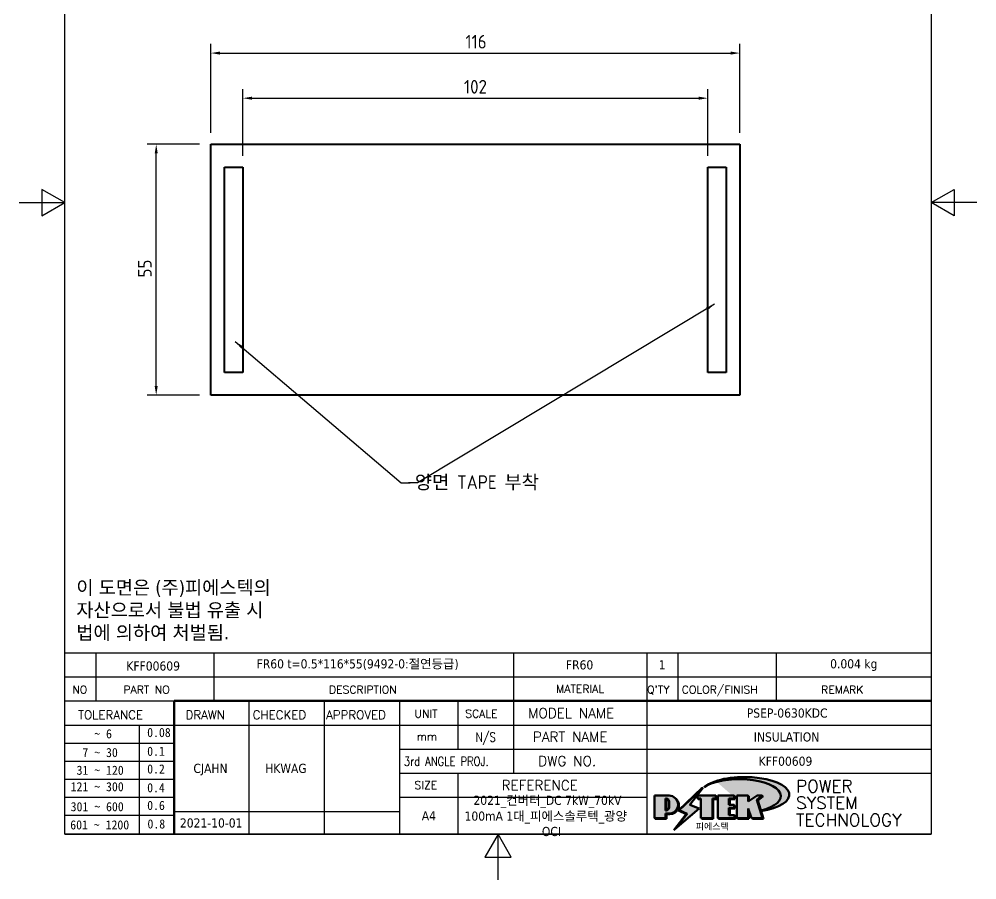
# Model space of a CAD drawing. Header units: millimetres. Extents: x 0 to 210, y 0 to 297.
# Drawn here: x 0 to 210, y 0 to 188.7 of the extents above; entities that cross this region are included whole.
import ezdxf
from ezdxf.enums import TextEntityAlignment as Align

# ---------------------------------------------------------------- set-up
doc = ezdxf.new("R2010")
doc.units = ezdxf.units.MM
doc.layers.get('0').update_dxf_attribs({"color": 3, "lineweight": 25})
for name, color, linetype, lineweight in [('가시적인 것(ISO)', 3, 'Continuous', 40), ('경계(ISO)', 7, 'Continuous', 25), ('기호(ISO)', 5, 'Continuous', 25), ('제목(ISO)', 5, 'Continuous', 50), ('치수(ISO)', 2, 'Continuous', 25), ('해치(ISO)', 7, 'Continuous', 18)]:
    doc.layers.add(name, color=color, linetype=linetype, lineweight=lineweight)
doc.styles.add('HAN_291', font='')
doc.styles.add('HAN_370', font='', dxfattribs={"width": 2})
doc.styles.add('RC_284', font='ROMANC.shx')
doc.styles.add('RC_287', font='ROMANC.shx')
doc.styles.add('RC_292', font='ROMANC.shx')
doc.styles.add('ROMANT_294', font='romant.shx')
doc.styles.add('문자 텍스트_PSTEK_POSCO', font='isocp.shx')
doc.styles.add('치수 텍스트_PSTEK_POSCO', font='isocp.shx')
doc.styles.add('텍스트 스타일198', font='tahoma.ttf')
doc.styles.add('텍스트 스타일333', font='ROMANC.shx', dxfattribs={"width": 0.800000011920929})
doc.styles.get('HAN_291').set_extended_font_data('GulimChe')
doc.styles.get('HAN_370').set_extended_font_data('GulimChe')
doc.dimstyles.new('치수_PSTEK_POSCO', dxfattribs={"dimtxt": 3, "dimasz": 2, "dimexe": 2, "dimexo": 2.5, "dimgap": 1, "dimtad": 1, "dimrnd": 1e-08, "dimdsep": 46, "dimtxsty": '치수 텍스트_PSTEK_POSCO', "dimcen": 0.09, "dimdle": 10, "dimclrd": 7, "dimclre": 7, "dimclrt": 2, "dimadec": 1, "dimazin": 2, "dimtfac": 1, "dimtmove": 0, "dimatfit": 3, "dimfxl": 0, "dimtolj": 1, "dimlwd": -1, "dimlwe": -1, "dimarcsym": 0})
doc.dimstyles.new('치수_PSTEK_POSCO$7', dxfattribs={"dimtxt": 3, "dimasz": 2, "dimexe": 2, "dimexo": 2.5, "dimgap": 1, "dimtad": 1, "dimrnd": 1e-08, "dimdsep": 46, "dimtxsty": '치수 텍스트_PSTEK_POSCO', "dimcen": 0.09, "dimdle": 10, "dimclrd": 7, "dimclre": 7, "dimclrt": 2, "dimadec": 1, "dimazin": 2, "dimtfac": 1, "dimtmove": 0, "dimatfit": 3, "dimfxl": 0, "dimtolj": 1, "dimlwd": -1, "dimlwe": -1, "dimarcsym": 0})

# ---------------------------------------------------------------- blocks, each defined once
blk = doc.blocks.new('경계 Default Border')
at = {"layer": '경계(ISO)', "flags": 128}
for points in [[(10, 10), (10, 287.0000076293945), (200, 287.0000076293945), (200, 10), (10, 10)], [(0, 148.5000038146973), (10, 148.5000038146973), (5, 151.3867473602295), (5, 145.6132507324219), (10, 148.5000038146973)], [(210, 148.5000038146973), (200, 148.5000038146973), (205, 151.3867473602295), (205, 145.6132507324219), (200, 148.5000038146973)], [(105, 0), (105, 10), (102.1132469177246, 5), (107.8867530822754, 5), (105, 10)]]:
    blk.add_lwpolyline(points, dxfattribs=at)
blk = doc.blocks.new('제목 블록 PSTEK')
for color, points in [(252, [(317.2195697678507, 17.0593801673321), (322.0326348870767, 21.62682475217465), (322.2781991042243, 21.94392121864296), (317.0471853425802, 16.97985676345368), (318.7512090904202, 16.1899260703855), (316.0018030350395, 12.71868385740789), (316.3356552234328, 13.00206718743325), (318.9235935156908, 16.2694494742633)]), (5, [(321.6183518841322, 17.4193704504104), (319.5281351041078, 18.24969419629727), (322.4505835294948, 22.02344462252142), (317.2195697678507, 17.0593801673321), (318.9235935156908, 16.2694494742633), (316.1741874603099, 12.79820726128571)]), (1, [(324.4839107253602, 19.60711530335299), (325.2419748254881, 19.60711530335299), (325.2419748254881, 20.25857663940324), (321.2266040451076, 20.25857663940324), (321.2266040451076, 19.60711530335299), (321.9846681452406, 19.60711530335299), (321.9846681452406, 15.3430047401139), (324.4839107253602, 15.3430047401139)]), (252, [(321.9846681452406, 19.60711530335299), (321.4042753185749, 19.60711530335299), (321.4042753185749, 19.45905590879572), (321.9846681452406, 19.45905590879572)]), (252, [(324.6615819988275, 19.45905590879572), (325.4196460989604, 19.45905590879572), (325.4196460989604, 20.11051724484596), (325.2419748254881, 20.11051724484596), (325.2419748254881, 19.60711530335299), (324.4839107253602, 19.60711530335299), (324.4839107253602, 15.3430047401139), (322.1623394187076, 15.3430047401139), (322.1623394187076, 15.19494534555726), (324.6615819988275, 15.19494534555726)]), (1, [(329.2277337269622, 20.25857663940324), (325.65654113025, 20.25857663940324), (325.65654113025, 15.3430047401139), (329.3580259941756, 15.3430047401139), (329.3580259941756, 15.9944660761648), (328.1137701654877, 15.9944660761648), (328.1137701654877, 17.56360607323003), (329.2277337269622, 17.56360607323003), (329.2277337269622, 18.25543873810179), (328.1137701654877, 18.25543873810179), (328.1137701654877, 19.60711530335299), (329.2277337269622, 19.60711530335299)]), (252, [(328.2914414389548, 19.45905590879572), (329.4054050004294, 19.45905590879572), (329.4054050004294, 20.11051724484596), (329.2277337269622, 20.11051724484596), (329.2277337269622, 19.60711530335299), (328.1137701654877, 19.60711530335299), (328.1137701654877, 18.25543873810179), (328.2914414389548, 18.25543873810179)]), (1, [(332.3312149849806, 20.25857663940324), (329.8592894925411, 20.25857663940324), (329.8592894925411, 15.3430047401139), (332.3312149849806, 15.3430047401139), (332.3312149849806, 17.4318630164523), (333.0701931098801, 15.3430047401139), (335.4855464857051, 15.3430047401139), (334.2514536401189, 19.30614745124769), (335.4379594596742, 20.25857663940324), (334.3071782107978, 20.25857663940324), (332.3312149849806, 18.99741471888304)]), (252, [(332.5088862584528, 20.1105172448466), (332.3312149849806, 20.1105172448466), (332.3312149849806, 18.99741471888368), (332.5088862584528, 19.11081371413894)]), (252, [(335.6156307331414, 20.11051724484596), (335.2535118015555, 20.11051724484596), (334.2514536401189, 19.30614745124769), (335.4855464857051, 15.3430047401139), (333.1954852176545, 15.3430047401139), (333.2478643833523, 15.19494534555726), (335.6632177591723, 15.19494534555726), (334.4291249135862, 19.15808805669106)]), (252, [(328.2914414389548, 17.41554667867274), (329.4054050004294, 17.41554667867274), (329.4054050004294, 18.10737934354514), (329.2277337269622, 18.10737934354514), (329.2277337269622, 17.56360607323003), (328.1137701654877, 17.56360607323003), (328.1137701654877, 15.9944660761648), (328.2914414389548, 15.9944660761648)]), (252, [(332.5088862584528, 16.92964231796647), (332.3312149849806, 17.43186301645164), (332.3312149849806, 15.3430047401139), (330.0369607660135, 15.3430047401139), (330.0369607660135, 15.19494534555726), (332.5088862584528, 15.19494534555726)]), (252, [(329.5356972676428, 15.8464066816075), (329.3580259941756, 15.8464066816075), (329.3580259941756, 15.3430047401139), (325.8342124037171, 15.3430047401139), (325.8342124037171, 15.19494534555726), (329.5356972676428, 15.19494534555726)])]:
    blk.add_hatch(color=color).paths.add_polyline_path(points)
h = blk.add_hatch(color=1)
edge = h.paths.add_edge_path(flags=0)
edge.add_line((314.2242174273352, 19.60711530335299), (314.2242174273352, 17.00126995915134))
edge.add_line((314.2242174273352, 17.00126995915134), (314.3485873187598, 17.00126995915134))
edge.add_arc((314.3485873187598, 17.6527312952023), 0.6514613360509371, 270, 360)
edge.add_line((315.0000486548106, 17.6527312952023), (315.0000486548106, 18.95565396730211))
edge.add_arc((314.3485873187598, 18.95565396730212), 0.6514613360508712, 0, 90)
edge.add_line((314.3485873187598, 19.60711530335299), (314.2242174273352, 19.60711530335299))
edge = h.paths.add_edge_path()
edge.add_arc((314.9847713324306, 18.28938669179658), 1.969189947606664, 269.9999999999959, 450)
edge.add_line((314.9847713324306, 20.25857663940318), (311.7664314776902, 20.25857663940324))
edge.add_line((311.7664314776902, 20.25857663940324), (311.7664314776902, 15.3430047401139))
edge.add_line((311.7664314776902, 15.3430047401139), (314.2242174273352, 15.3430047401139))
edge.add_line((314.2242174273352, 15.3430047401139), (314.2242174273352, 16.32019674418991))
edge.add_line((314.2242174273352, 16.32019674418991), (314.9847713324307, 16.32019674418991))
h = blk.add_hatch(color=252)
edge = h.paths.add_edge_path()
edge.add_arc((314.9847713324309, 18.28938669179657), 1.969189947606666, 270, 406.8278729790604)
edge.add_arc((315.1624426058984, 18.1413272972396), 1.969189947606962, -90, 53.560984836317004, ccw=False)
edge.add_line((315.1624426058984, 16.17213734963263), (314.4018887008024, 16.17213734963263))
edge.add_line((314.4018887008024, 16.17213734963263), (314.4018887008024, 15.19494534555726))
edge.add_line((314.4018887008024, 15.19494534555726), (311.9441027511573, 15.19494534555726))
edge.add_line((311.9441027511573, 15.19494534555726), (311.9441027511573, 15.3430047401139))
edge.add_line((311.9441027511573, 15.3430047401139), (314.2242174273352, 15.3430047401139))
edge.add_line((314.2242174273352, 15.3430047401139), (314.2242174273352, 16.32019674418991))
edge.add_line((314.2242174273352, 16.32019674418991), (314.9847713324309, 16.32019674418991))
h = blk.add_hatch(color=252)
edge = h.paths.add_edge_path()
edge.add_line((314.4018887008024, 19.45905590879572), (314.5262585922315, 19.45905590879572))
edge.add_arc((314.5262585922314, 18.80759457274939), 0.6514613360463194, 60.4189348879147, 90.00000000000318, ccw=False)
edge.add_arc((314.3485873187602, 18.95565396730057), 0.6514613360524251, 39.96992292766206, 90.00000000009999)
edge.add_line((314.3485873187591, 19.60711530335307), (314.2242174273352, 19.60711530335298))
edge.add_line((314.2242174273352, 19.60711530335299), (314.2242174273352, 17.00126995915134))
edge.add_line((314.2242174273352, 17.00126995915134), (314.3485873187591, 17.00126995915134))
edge.add_arc((314.3485873187568, 17.652731295233), 0.6514613360816299, 270.0000000002, 274.6930825552478)
edge.add_line((314.4018887008024, 17.0034541317032), (314.4018887008024, 19.45905590879572))
at = {"layer": '해치(ISO)', "true_color": 0x27d1fc}
h = blk.add_hatch(color=140, dxfattribs=at)
edge = h.paths.add_edge_path()
edge.add_ellipse((330.3660919371412, 20.15576403068321), major_axis=(9.100907360794343, 0), ratio=0.4069904968023172, start_angle=301.3098473703837, end_angle=507.7436900681698)
edge.add_ellipse((331.5340919371412, 20.4634168429492), major_axis=(-9.82350664112931, 0), ratio=0.3942600559756514, start_angle=111.51207141178469, end_angle=334.47025347086895, ccw=False)
edge.add_line((335.1363447531188, 16.8601935978785), (335.0955236905705, 16.99119398620872))
at = {"color": 180}
for p, q in [((182.475792979055, 11.79100474011392), (182.4757929790549, 51.56524660363496)), ((182.4757929790549, 51.56524660363496), (372.4757929537551, 51.56524660363496)), ((189.2651435055721, 51.56524660363496), (189.2651435055722, 41.00524660363494)), ((215.2152739891528, 41.00524660363494), (215.2152739891528, 51.56524660363496)), ((280.8758854511282, 51.56524660363496), (280.8758854511282, 41.00524660363494)), ((310.0881549537552, 51.56524660363496), (310.0881549537553, 41.00524660363494)), ((316.9044520275131, 51.56524660363496), (316.9044520275127, 41.00524660363494)), ((338.4566026226726, 51.56524660363496), (338.4566026226727, 41.00524660363494)), ((372.4757929537551, 51.56524660363496), (372.4757929537551, 11.79100474011389)), ((182.475792979055, 46.2852466036349), (372.4757929537551, 46.28524660363492)), ((182.475792979055, 41.00524660363493), (206.451475290024, 41.00524660363493)), ((222.9401812389276, 11.79100474011392), (222.9401812389276, 41.00524660363494)), ((239.4288871878316, 11.79100474011392), (239.4288871878316, 41.00524660363494)), ((255.9175931367356, 11.79100474011392), (255.9175931367356, 41.00524660363494)), ((268.6918866058747, 41.00524660363494), (268.6918866058747, 30.44524660363498)), ((280.8758854511282, 41.00524660363494), (280.8758854511282, 25.16524660363502)), ((310.088154953755, 41.00524660363494), (310.088154953755, 11.79100474011392)), ((182.475792979055, 35.72524660363497), (206.451475290024, 35.72524660363497)), ((198.8621818849491, 12.02524660363491), (198.8621818849491, 35.72524660363497)), ((206.451475290024, 35.72524660363497), (372.4757929537551, 35.72524660363497)), ((182.475792979055, 31.77524660363492), (206.451475290024, 31.77524660363492)), ((255.917593136736, 30.44524660363498), (372.4757929537552, 30.44524660363501)), ((182.475792979055, 27.82524660363487), (206.451475290024, 27.82524660363487)), ((182.475792979055, 23.87524660363505), (206.451475290024, 23.87524660363505)), ((255.9175931367359, 25.16524660363502), (372.4757929537552, 25.165246603635)), ((268.6918866058744, 25.16524660363502), (268.6918866058744, 11.79100474011392)), ((182.475792979055, 19.92524660363478), (206.451475290024, 19.92524660363478)), ((255.9175931367359, 19.88524660363481), (310.0881549537553, 19.88524660363481)), ((182.475792979055, 15.97524660363496), (206.451475290024, 15.97524660363496)), ((206.451475290024, 16.74100474011396), (255.9175931367359, 16.74100474011396)), ((182.475792979055, 11.79100474011392), (372.4757929537551, 11.79100474011389))]:
    blk.add_line(p, q, dxfattribs=at)
at = {"color": 7, "lineweight": 50}
for p, q in [((206.4514752900237, 11.79100474011392), (206.4514752900237, 41.00524660363494)), ((206.451475290024, 41.00524660363494), (372.4757929537551, 41.00524660363496))]:
    blk.add_line(p, q, dxfattribs=at)
at = {"color": 7}
for p, q in [((322.2781991042243, 21.94392121864296), (317.0471853425802, 16.97985676345368)), ((322.4505835294948, 22.02344462252142), (317.2195697678507, 17.0593801673321)), ((317.2195697678507, 17.0593801673321), (322.0326348870767, 21.62682475217465)), ((319.5281351041078, 18.24969419629727), (322.4505835294948, 22.02344462252142)), ((322.0326348870767, 21.62682475217465), (322.2781991042243, 21.94392121864296)), ((311.7664314776902, 20.25900474011391), (311.7664314776902, 15.34300474011391)), ((314.9847713324309, 20.25857663940324), (311.7664314776902, 20.25857663940324)), ((314.9847713324309, 20.25857663940324), (311.7664314776902, 20.25857663940324)), ((311.7664314776902, 20.25857663940324), (311.7664314776902, 15.3430047401139)), ((314.2242174273352, 17.00126995915134), (314.2242174273352, 19.60711530335299)), ((314.2242174273352, 19.60711530335299), (314.3485873187591, 19.60711530335299)), ((314.3485873187591, 19.60711530335299), (314.2242174273352, 19.60711530335299)), ((314.2242174273352, 19.60711530335299), (314.2242174273352, 17.00126995915134)), ((314.2242174273352, 17.00126995915134), (314.2242174273352, 19.60711530335299)), ((314.2242174273352, 19.60711530335299), (314.3485873187591, 19.60711530335299)), ((314.4018887008024, 19.45905590879572), (314.5262585922314, 19.45905590879572)), ((314.4018887008024, 17.0034541317032), (314.4018887008024, 19.45905590879572)), ((315.0000486548106, 18.95565396730275), (315.0000486548106, 17.65273129520161)), ((315.0000486548106, 18.95565396730275), (315.0000486548106, 17.65273129520161)), ((325.2419748254881, 20.25857663940324), (321.2266040451076, 20.25857663940324)), ((321.2266040451076, 20.25857663940324), (321.2266040451076, 19.60711530335299)), ((325.2419748254881, 20.25857663940324), (321.2266040451076, 20.25857663940324)), ((321.2266040451076, 20.25857663940324), (321.2266040451076, 19.60711530335299)), ((321.2266040451076, 19.60711530335299), (321.9846681452406, 19.60711530335299)), ((321.2266040451076, 19.60711530335299), (321.9846681452406, 19.60711530335299)), ((321.4042753185749, 19.60711530335299), (321.4042753185749, 19.45905590879572)), ((321.9846681452406, 19.60711530335299), (321.4042753185749, 19.60711530335299)), ((321.4042753185749, 19.45905590879572), (321.9846681452406, 19.45905590879572)), ((321.9846681452406, 19.60711530335299), (321.9846681452406, 15.3430047401139)), ((321.9846681452406, 19.45905590879572), (321.9846681452406, 19.60711530335299)), ((321.9846681452406, 19.60711530335299), (321.9846681452406, 15.3430047401139)), ((324.4839107253602, 19.60711530335299), (325.2419748254881, 19.60711530335299)), ((324.4839107253602, 15.3430047401139), (324.4839107253602, 19.60711530335299)), ((325.2419748254881, 19.60711530335299), (324.4839107253602, 19.60711530335299)), ((324.4839107253602, 19.60711530335299), (324.4839107253602, 15.3430047401139)), ((324.4839107253602, 19.60711530335299), (325.2419748254881, 19.60711530335299)), ((324.4839107253602, 15.3430047401139), (324.4839107253602, 19.60711530335299)), ((324.6615819988275, 19.45905590879572), (325.4196460989604, 19.45905590879572)), ((324.6615819988275, 15.19494534555726), (324.6615819988275, 19.45905590879572)), ((325.2419748254881, 19.60711530335299), (325.2419748254881, 20.25857663940324)), ((325.2419748254881, 19.60711530335299), (325.2419748254881, 20.25857663940324)), ((325.4196460989604, 20.11051724484596), (325.2419748254881, 20.11051724484596)), ((325.2419748254881, 20.11051724484596), (325.2419748254881, 19.60711530335299)), ((325.4196460989604, 19.45905590879572), (325.4196460989604, 20.11051724484596)), ((329.2277337269622, 20.25857663940324), (325.65654113025, 20.25857663940324)), ((325.65654113025, 20.25857663940324), (325.65654113025, 15.3430047401139)), ((325.65654113025, 20.25857663940324), (325.65654113025, 15.3430047401139)), ((329.2277337269622, 20.25857663940324), (325.65654113025, 20.25857663940324)), ((328.1137701654877, 18.25543873810179), (328.1137701654877, 19.60711530335299)), ((328.1137701654877, 19.60711530335299), (329.2277337269622, 19.60711530335299)), ((329.2277337269622, 19.60711530335299), (328.1137701654877, 19.60711530335299)), ((328.1137701654877, 19.60711530335299), (328.1137701654877, 18.25543873810179)), ((328.1137701654877, 18.25543873810179), (328.1137701654877, 19.60711530335299)), ((328.1137701654877, 19.60711530335299), (329.2277337269622, 19.60711530335299)), ((328.2914414389548, 18.25543873810179), (328.2914414389548, 19.45905590879572)), ((328.2914414389548, 19.45905590879572), (329.4054050004294, 19.45905590879572)), ((329.2277337269622, 19.60711530335299), (329.2277337269622, 20.25857663940324)), ((329.2277337269622, 19.60711530335299), (329.2277337269622, 20.25857663940324)), ((329.4054050004294, 20.11051724484596), (329.2277337269622, 20.11051724484596)), ((329.2277337269622, 20.11051724484596), (329.2277337269622, 19.60711530335299)), ((329.4054050004294, 19.45905590879572), (329.4054050004294, 20.11051724484596)), ((332.3312149849806, 20.25857663940324), (329.8592894925411, 20.25857663940324)), ((329.8592894925411, 20.25857663940324), (329.8592894925411, 15.3430047401139)), ((329.8592894925411, 20.25857663940324), (329.8592894925411, 15.3430047401139)), ((332.3312149849806, 20.25857663940324), (329.8592894925411, 20.25857663940324)), ((334.3071782107978, 20.25857663940324), (332.3312149849806, 18.99741471888304)), ((332.3312149849806, 18.99741471888304), (332.3312149849806, 20.25857663940324)), ((334.3071782107978, 20.25857663940324), (332.3312149849806, 18.99741471888304)), ((332.3312149849806, 18.99741471888304), (332.3312149849806, 20.25857663940324)), ((332.5088862584528, 20.1105172448466), (332.3312149849806, 20.1105172448466)), ((332.3312149849806, 20.1105172448466), (332.3312149849806, 18.99741471888368)), ((332.3312149849806, 18.99741471888368), (332.5088862584528, 19.11081371413894)), ((332.5088862584528, 19.11081371413894), (332.5088862584528, 20.1105172448466)), ((334.2514536401189, 19.30614745124769), (335.4379594596742, 20.25857663940324)), ((334.2514536401189, 19.30614745124769), (335.4379594596742, 20.25857663940324)), ((335.2535118015555, 20.11051724484596), (334.2514536401189, 19.30614745124769)), ((335.4855464857051, 15.3430047401139), (334.2514536401189, 19.30614745124769)), ((334.2514536401189, 19.30614745124769), (335.4855464857051, 15.3430047401139)), ((335.4855464857051, 15.3430047401139), (334.2514536401189, 19.30614745124769)), ((335.4379594596742, 20.25857663940324), (334.3071782107978, 20.25857663940324)), ((335.4379594596742, 20.25857663940324), (334.3071782107978, 20.25857663940324)), ((334.4291249135862, 19.15808805669104), (335.6156307331414, 20.11051724484596)), ((335.6632177591723, 15.19494534555726), (334.4291249135862, 19.15808805669104)), ((335.6156307331414, 20.11051724484596), (335.2535118015555, 20.11051724484596)), ((314.3485873187591, 17.00126995915134), (314.2242174273352, 17.00126995915134)), ((314.2242174273352, 17.00126995915134), (314.3485873187591, 17.00126995915134)), ((314.3485873187591, 17.00126995915134), (314.2242174273352, 17.00126995915134)), ((316.1741874603099, 12.79820726128571), (321.6183518841322, 17.4193704504104)), ((317.0471853425802, 16.97985676345368), (318.7512090904202, 16.1899260703855)), ((318.9235935156908, 16.2694494742633), (317.2195697678507, 17.0593801673321)), ((317.2195697678507, 17.0593801673321), (318.9235935156908, 16.2694494742633)), ((321.6183518841322, 17.4193704504104), (319.5281351041078, 18.24969419629727)), ((329.2277337269622, 18.25543873810179), (328.1137701654877, 18.25543873810179)), ((328.1137701654877, 18.25543873810179), (328.2914414389548, 18.25543873810179)), ((329.2277337269622, 18.25543873810179), (328.1137701654877, 18.25543873810179)), ((328.1137701654877, 17.56360607323003), (329.2277337269622, 17.56360607323003)), ((328.1137701654877, 15.9944660761648), (328.1137701654877, 17.56360607323003)), ((329.2277337269622, 17.56360607323003), (328.1137701654877, 17.56360607323003)), ((328.1137701654877, 17.56360607323003), (328.1137701654877, 15.9944660761648)), ((328.1137701654877, 17.56360607323003), (329.2277337269622, 17.56360607323003)), ((328.1137701654877, 15.9944660761648), (328.1137701654877, 17.56360607323003)), ((328.2914414389548, 15.9944660761648), (328.2914414389548, 17.41554667867274)), ((328.2914414389548, 17.41554667867274), (329.4054050004294, 17.41554667867274)), ((329.2277337269622, 17.56360607323003), (329.2277337269622, 18.25543873810179)), ((329.2277337269622, 17.56360607323003), (329.2277337269622, 18.25543873810179)), ((329.4054050004294, 18.10737934354514), (329.2277337269622, 18.10737934354514)), ((329.2277337269622, 18.10737934354514), (329.2277337269622, 17.56360607323003)), ((329.4054050004294, 17.41554667867274), (329.4054050004294, 18.10737934354514)), ((332.3312149849806, 17.4318630164523), (333.0701931098801, 15.3430047401139)), ((332.3312149849806, 15.3430047401139), (332.3312149849806, 17.4318630164523)), ((332.5088862584528, 16.92964231796647), (332.3312149849806, 17.43186301645164)), ((332.3312149849806, 17.43186301645164), (332.3312149849806, 15.3430047401139)), ((332.3312149849806, 17.4318630164523), (333.0701931098801, 15.3430047401139)), ((332.3312149849806, 15.3430047401139), (332.3312149849806, 17.4318630164523)), ((332.5088862584528, 15.19494534555726), (332.5088862584528, 16.92964231796647)), ((345.0447381189468, 17.50375595811051), (344.9867755289346, 17.689895936919)), ((311.7664314776902, 15.3430047401139), (314.2242174273352, 15.3430047401139)), ((311.7664314776902, 15.3430047401139), (314.2242174273352, 15.3430047401139)), ((314.2242174273352, 15.3430047401139), (311.9441027511573, 15.3430047401139)), ((311.9441027511573, 15.3430047401139), (311.9441027511573, 15.19494534555726)), ((311.9441027511573, 15.19494534555726), (314.4018887008024, 15.19494534555726)), ((314.2242174273352, 16.32019674418991), (314.9847713324309, 16.32019674418991)), ((314.2242174273352, 15.3430047401139), (314.2242174273352, 16.32019674418991)), ((314.9847713324309, 16.32019674418991), (314.2242174273352, 16.32019674418991)), ((314.2242174273352, 16.32019674418991), (314.2242174273352, 15.3430047401139)), ((314.2242174273352, 16.32019674418991), (314.9847713324309, 16.32019674418991)), ((314.2242174273352, 15.3430047401139), (314.2242174273352, 16.32019674418991)), ((314.4018887008024, 16.17213734963263), (315.162442605898, 16.17213734963263)), ((314.4018887008024, 15.19494534555726), (314.4018887008024, 16.17213734963263)), ((318.7512090904202, 16.1899260703855), (316.0018030350395, 12.71868385740789)), ((318.9235935156908, 16.2694494742633), (316.1741874603099, 12.79820726128571)), ((316.3356552234328, 13.00206718743325), (318.9235935156908, 16.2694494742633)), ((321.9846681452406, 15.3430047401139), (324.4839107253602, 15.3430047401139)), ((321.9846681452406, 15.3430047401139), (324.4839107253602, 15.3430047401139)), ((324.4839107253602, 15.3430047401139), (322.1623394187076, 15.3430047401139)), ((322.1623394187076, 15.3430047401139), (322.1623394187076, 15.19494534555726)), ((322.1623394187076, 15.19494534555726), (324.6615819988275, 15.19494534555726)), ((325.65654113025, 15.3430047401139), (329.3580259941756, 15.3430047401139)), ((325.65654113025, 15.3430047401139), (329.3580259941756, 15.3430047401139)), ((329.3580259941756, 15.3430047401139), (325.8342124037171, 15.3430047401139)), ((325.8342124037171, 15.3430047401139), (325.8342124037171, 15.19494534555726)), ((325.8342124037171, 15.19494534555726), (329.5356972676428, 15.19494534555726)), ((329.3580259941756, 15.9944660761648), (328.1137701654877, 15.9944660761648)), ((328.1137701654877, 15.9944660761648), (328.2914414389548, 15.9944660761648)), ((329.3580259941756, 15.9944660761648), (328.1137701654877, 15.9944660761648)), ((329.3580259941756, 15.3430047401139), (329.3580259941756, 15.9944660761648)), ((329.3580259941756, 15.3430047401139), (329.3580259941756, 15.9944660761648)), ((329.5356972676428, 15.8464066816075), (329.3580259941756, 15.8464066816075)), ((329.3580259941756, 15.8464066816075), (329.3580259941756, 15.3430047401139)), ((329.5356972676428, 15.19494534555726), (329.5356972676428, 15.8464066816075)), ((329.8592894925411, 15.3430047401139), (332.3312149849806, 15.3430047401139)), ((329.8592894925411, 15.3430047401139), (332.3312149849806, 15.3430047401139)), ((332.3312149849806, 15.3430047401139), (330.0369607660135, 15.3430047401139)), ((330.0369607660135, 15.3430047401139), (330.0369607660135, 15.19494534555726)), ((330.0369607660135, 15.19494534555726), (332.5088862584528, 15.19494534555726)), ((333.0701931098801, 15.3430047401139), (335.4855464857051, 15.3430047401139)), ((333.0701931098801, 15.3430047401139), (335.4855464857051, 15.3430047401139)), ((335.4855464857051, 15.3430047401139), (333.1954852176545, 15.3430047401139)), ((333.1954852176545, 15.3430047401139), (333.2478643833523, 15.19494534555726)), ((333.2478643833523, 15.19494534555726), (335.6632177591723, 15.19494534555726)), ((316.0018030350395, 12.71868385740789), (316.3356552234328, 13.00206718743325))]:
    blk.add_line(p, q, dxfattribs=at)
at = {"color": 5}
for p, q in [((322.4505835294948, 22.02344462252142), (317.2195697678507, 17.0593801673321)), ((319.5281351041078, 18.24969419629727), (322.4505835294948, 22.02344462252142)), ((316.1741874603099, 12.79820726128571), (321.6183518841322, 17.4193704504104)), ((317.2195697678507, 17.0593801673321), (318.9235935156908, 16.2694494742633)), ((321.6183518841322, 17.4193704504104), (319.5281351041078, 18.24969419629727)), ((318.9235935156908, 16.2694494742633), (316.1741874603099, 12.79820726128571))]:
    blk.add_line(p, q, dxfattribs=at)
at = {"color": 1}
for p, q in [((314.9847713324309, 20.25857663940324), (311.7664314776902, 20.25857663940324)), ((311.7664314776902, 20.25857663940324), (311.7664314776902, 15.3430047401139)), ((314.2242174273352, 17.00126995915134), (314.2242174273352, 19.60711530335299)), ((314.2242174273352, 19.60711530335299), (314.3485873187591, 19.60711530335299)), ((315.0000486548106, 18.95565396730275), (315.0000486548106, 17.65273129520161)), ((325.2419748254881, 20.25857663940324), (321.2266040451076, 20.25857663940324)), ((321.2266040451076, 20.25857663940324), (321.2266040451076, 19.60711530335299)), ((321.2266040451076, 19.60711530335299), (321.9846681452406, 19.60711530335299)), ((321.9846681452406, 19.60711530335299), (321.9846681452406, 15.3430047401139)), ((324.4839107253602, 19.60711530335299), (325.2419748254881, 19.60711530335299)), ((324.4839107253602, 15.3430047401139), (324.4839107253602, 19.60711530335299)), ((325.2419748254881, 19.60711530335299), (325.2419748254881, 20.25857663940324)), ((329.2277337269622, 20.25857663940324), (325.65654113025, 20.25857663940324)), ((325.65654113025, 20.25857663940324), (325.65654113025, 15.3430047401139)), ((328.1137701654877, 18.25543873810179), (328.1137701654877, 19.60711530335299)), ((328.1137701654877, 19.60711530335299), (329.2277337269622, 19.60711530335299)), ((329.2277337269622, 19.60711530335299), (329.2277337269622, 20.25857663940324)), ((332.3312149849806, 20.25857663940324), (329.8592894925411, 20.25857663940324)), ((329.8592894925411, 20.25857663940324), (329.8592894925411, 15.3430047401139)), ((334.3071782107978, 20.25857663940324), (332.3312149849806, 18.99741471888304)), ((332.3312149849806, 18.99741471888304), (332.3312149849806, 20.25857663940324)), ((334.2514536401189, 19.30614745124769), (335.4379594596742, 20.25857663940324)), ((335.4855464857051, 15.3430047401139), (334.2514536401189, 19.30614745124769)), ((335.4379594596742, 20.25857663940324), (334.3071782107978, 20.25857663940324)), ((314.3485873187591, 17.00126995915134), (314.2242174273352, 17.00126995915134)), ((329.2277337269622, 18.25543873810179), (328.1137701654877, 18.25543873810179)), ((328.1137701654877, 17.56360607323003), (329.2277337269622, 17.56360607323003)), ((328.1137701654877, 15.9944660761648), (328.1137701654877, 17.56360607323003)), ((329.2277337269622, 17.56360607323003), (329.2277337269622, 18.25543873810179)), ((332.3312149849806, 17.4318630164523), (333.0701931098801, 15.3430047401139)), ((332.3312149849806, 15.3430047401139), (332.3312149849806, 17.4318630164523)), ((311.7664314776902, 15.3430047401139), (314.2242174273352, 15.3430047401139)), ((314.2242174273352, 16.32019674418991), (314.9847713324309, 16.32019674418991)), ((314.2242174273352, 15.3430047401139), (314.2242174273352, 16.32019674418991)), ((321.9846681452406, 15.3430047401139), (324.4839107253602, 15.3430047401139)), ((325.65654113025, 15.3430047401139), (329.3580259941756, 15.3430047401139)), ((329.3580259941756, 15.9944660761648), (328.1137701654877, 15.9944660761648)), ((329.3580259941756, 15.3430047401139), (329.3580259941756, 15.9944660761648)), ((329.8592894925411, 15.3430047401139), (332.3312149849806, 15.3430047401139)), ((333.0701931098801, 15.3430047401139), (335.4855464857051, 15.3430047401139))]:
    blk.add_line(p, q, dxfattribs=at)
at = {"color": 7}
for centre, radius, start, end in [((314.3485873187598, 18.95565396730211), 0.6514613360508712, 0, 90), ((314.3485873187602, 18.95565396730057), 0.6514613360524251, 39.96992292766117, 90), ((314.3485873187598, 18.95565396730212), 0.6514613360508712, 0, 90), ((314.5262585922314, 18.80759457274939), 0.6514613360463193, 60.41893488791137, 90), ((314.9847713324309, 18.28938669179658), 1.969189947606665, 270, 90), ((314.9847713324309, 18.28938669179658), 1.969189947606665, 270, 90), ((314.9847713324307, 18.2893866917965), 1.969189947606594, 270, 46.82787297909833), ((315.1624426058984, 18.1413272972396), 1.969189947606961, 270, 53.56098483636067), ((314.3485873187597, 17.65273129520228), 0.6514613360509381, 270, 0), ((314.3485873187598, 17.6527312952023), 0.6514613360509381, 270, 0), ((314.3485873187568, 17.652731295233), 0.6514613360816299, 270, 274.6930825552478)]:
    blk.add_arc(centre, radius, start, end, dxfattribs=at)
at = {"color": 1}
for centre, radius, start, end in [((314.3485873187598, 18.95565396730211), 0.6514613360508712, 0, 90), ((314.9847713324309, 18.28938669179657), 1.969189947606665, 270, 90), ((314.3485873187598, 17.6527312952023), 0.6514613360509381, 270, 0)]:
    blk.add_arc(centre, radius, start, end, dxfattribs=at)
at = {"layer": '제목(ISO)', "lineweight": 18}
blk.add_line((182.475792979055, 35.72500474011393), (182.475792979055, 11.79100474011392), dxfattribs=at)
at = {"layer": '제목(ISO)'}
for p, q in [((322.2781991042243, 21.94392121864296), (317.0471853425802, 16.97985676345368)), ((322.4505835294948, 22.02344462252142), (317.2195697678507, 17.0593801673321)), ((317.2195697678507, 17.0593801673321), (322.0326348870767, 21.62682475217465)), ((319.5281351041078, 18.24969419629727), (322.4505835294948, 22.02344462252142)), ((322.0326348870767, 21.62682475217465), (322.2781991042243, 21.94392121864296)), ((314.9847713324306, 20.25857663940324), (311.7664314776902, 20.25857663940324)), ((311.7664314776902, 20.25857663940324), (311.7664314776902, 15.3430047401139)), ((314.2242174273352, 17.00126995915134), (314.2242174273352, 19.60711530335299)), ((314.2242174273352, 19.60711530335299), (314.3485873187598, 19.60711530335299)), ((314.3485873187591, 19.60711530335299), (314.2242174273352, 19.60711530335299)), ((314.2242174273352, 19.60711530335299), (314.2242174273352, 17.00126995915134)), ((314.4018887008024, 19.45905590879572), (314.5262585922314, 19.45905590879572)), ((314.4018887008024, 17.0034541317032), (314.4018887008024, 19.45905590879572)), ((315.0000486548106, 18.95565396730211), (315.0000486548106, 17.6527312952023)), ((325.2419748254881, 20.25857663940324), (321.2266040451076, 20.25857663940324)), ((321.2266040451076, 20.25857663940324), (321.2266040451076, 19.60711530335299)), ((321.2266040451076, 19.60711530335299), (321.9846681452406, 19.60711530335299)), ((321.9846681452406, 19.60711530335299), (321.4042753185749, 19.60711530335299)), ((321.4042753185749, 19.60711530335299), (321.4042753185749, 19.45905590879572)), ((321.4042753185749, 19.45905590879572), (321.9846681452406, 19.45905590879572)), ((321.9846681452406, 19.60711530335299), (321.9846681452406, 15.3430047401139)), ((321.9846681452406, 19.45905590879572), (321.9846681452406, 19.60711530335299)), ((324.4839107253602, 19.60711530335299), (325.2419748254881, 19.60711530335299)), ((324.4839107253602, 15.3430047401139), (324.4839107253602, 19.60711530335299)), ((325.2419748254881, 19.60711530335299), (324.4839107253602, 19.60711530335299)), ((324.4839107253602, 19.60711530335299), (324.4839107253602, 15.3430047401139)), ((324.6615819988275, 19.45905590879572), (325.4196460989604, 19.45905590879572)), ((324.6615819988275, 15.19494534555726), (324.6615819988275, 19.45905590879572)), ((325.2419748254881, 19.60711530335299), (325.2419748254881, 20.25857663940324)), ((325.4196460989604, 20.11051724484596), (325.2419748254881, 20.11051724484596)), ((325.2419748254881, 20.11051724484596), (325.2419748254881, 19.60711530335299)), ((325.4196460989604, 19.45905590879572), (325.4196460989604, 20.11051724484596)), ((329.2277337269622, 20.25857663940324), (325.65654113025, 20.25857663940324)), ((325.65654113025, 20.25857663940324), (325.65654113025, 15.3430047401139)), ((328.1137701654877, 18.25543873810179), (328.1137701654877, 19.60711530335299)), ((328.1137701654877, 19.60711530335299), (329.2277337269622, 19.60711530335299)), ((329.2277337269622, 19.60711530335299), (328.1137701654877, 19.60711530335299)), ((328.1137701654877, 19.60711530335299), (328.1137701654877, 18.25543873810179)), ((328.2914414389548, 19.45905590879572), (329.4054050004294, 19.45905590879572)), ((328.2914414389548, 18.25543873810179), (328.2914414389548, 19.45905590879572)), ((329.2277337269622, 19.60711530335299), (329.2277337269622, 20.25857663940324)), ((329.4054050004294, 20.11051724484596), (329.2277337269622, 20.11051724484596)), ((329.2277337269622, 20.11051724484596), (329.2277337269622, 19.60711530335299)), ((329.4054050004294, 19.45905590879572), (329.4054050004294, 20.11051724484596)), ((332.3312149849806, 20.25857663940324), (329.8592894925411, 20.25857663940324)), ((329.8592894925411, 20.25857663940324), (329.8592894925411, 15.3430047401139)), ((334.3071782107978, 20.25857663940324), (332.3312149849806, 18.99741471888304)), ((332.3312149849806, 18.99741471888304), (332.3312149849806, 20.25857663940324)), ((332.5088862584528, 20.1105172448466), (332.3312149849806, 20.1105172448466)), ((332.3312149849806, 20.1105172448466), (332.3312149849806, 18.99741471888368)), ((332.3312149849806, 18.99741471888368), (332.5088862584528, 19.11081371413894)), ((332.5088862584528, 19.11081371413894), (332.5088862584528, 20.1105172448466)), ((334.2514536401189, 19.30614745124769), (335.4379594596742, 20.25857663940324)), ((335.2535118015555, 20.11051724484596), (334.2514536401189, 19.30614745124769)), ((335.4855464857051, 15.3430047401139), (334.2514536401189, 19.30614745124769)), ((334.2514536401189, 19.30614745124769), (335.4855464857051, 15.3430047401139)), ((335.4379594596742, 20.25857663940324), (334.3071782107978, 20.25857663940324)), ((334.4291249135862, 19.15808805669106), (335.6156307331414, 20.11051724484596)), ((335.6632177591723, 15.19494534555726), (334.4291249135862, 19.15808805669106)), ((335.6156307331414, 20.11051724484596), (335.2535118015555, 20.11051724484596)), ((314.3485873187598, 17.00126995915134), (314.2242174273352, 17.00126995915134)), ((314.2242174273352, 17.00126995915134), (314.3485873187591, 17.00126995915134)), ((316.1741874603099, 12.79820726128571), (321.6183518841322, 17.4193704504104)), ((317.0471853425802, 16.97985676345368), (318.7512090904202, 16.1899260703855)), ((317.2195697678507, 17.0593801673321), (318.9235935156908, 16.2694494742633)), ((318.9235935156908, 16.2694494742633), (317.2195697678507, 17.0593801673321)), ((321.6183518841322, 17.4193704504104), (319.5281351041078, 18.24969419629727)), ((329.2277337269622, 18.25543873810179), (328.1137701654877, 18.25543873810179)), ((328.1137701654877, 18.25543873810179), (328.2914414389548, 18.25543873810179)), ((328.1137701654877, 15.9944660761648), (328.1137701654877, 17.56360607323003)), ((328.1137701654877, 17.56360607323003), (329.2277337269622, 17.56360607323003)), ((329.2277337269622, 17.56360607323003), (328.1137701654877, 17.56360607323003)), ((328.1137701654877, 17.56360607323003), (328.1137701654877, 15.9944660761648)), ((328.2914414389548, 17.41554667867274), (329.4054050004294, 17.41554667867274)), ((328.2914414389548, 15.9944660761648), (328.2914414389548, 17.41554667867274)), ((329.2277337269622, 17.56360607323003), (329.2277337269622, 18.25543873810179)), ((329.4054050004294, 18.10737934354514), (329.2277337269622, 18.10737934354514)), ((329.2277337269622, 18.10737934354514), (329.2277337269622, 17.56360607323003)), ((329.4054050004294, 17.41554667867274), (329.4054050004294, 18.10737934354514)), ((332.3312149849806, 15.3430047401139), (332.3312149849806, 17.4318630164523)), ((332.3312149849806, 17.4318630164523), (333.0701931098801, 15.3430047401139)), ((332.5088862584528, 16.92964231796647), (332.3312149849806, 17.43186301645164)), ((332.3312149849806, 17.43186301645164), (332.3312149849806, 15.3430047401139)), ((332.5088862584528, 15.19494534555726), (332.5088862584528, 16.92964231796647)), ((311.7664314776902, 15.3430047401139), (314.2242174273352, 15.3430047401139)), ((314.2242174273352, 15.3430047401139), (311.9441027511573, 15.3430047401139)), ((311.9441027511573, 15.3430047401139), (311.9441027511573, 15.19494534555726)), ((311.9441027511573, 15.19494534555726), (314.4018887008024, 15.19494534555726)), ((314.2242174273352, 15.3430047401139), (314.2242174273352, 16.32019674418991)), ((314.2242174273352, 16.32019674418991), (314.9847713324307, 16.32019674418991)), ((314.9847713324309, 16.32019674418991), (314.2242174273352, 16.32019674418991)), ((314.2242174273352, 16.32019674418991), (314.2242174273352, 15.3430047401139)), ((314.4018887008024, 15.19494534555726), (314.4018887008024, 16.17213734963263)), ((314.4018887008024, 16.17213734963263), (315.1624426058984, 16.17213734963263)), ((318.7512090904202, 16.1899260703855), (316.0018030350395, 12.71868385740789)), ((318.9235935156908, 16.2694494742633), (316.1741874603099, 12.79820726128571)), ((316.3356552234328, 13.00206718743325), (318.9235935156908, 16.2694494742633)), ((321.9846681452406, 15.3430047401139), (324.4839107253602, 15.3430047401139)), ((324.4839107253602, 15.3430047401139), (322.1623394187076, 15.3430047401139)), ((322.1623394187076, 15.3430047401139), (322.1623394187076, 15.19494534555726)), ((322.1623394187076, 15.19494534555726), (324.6615819988275, 15.19494534555726)), ((325.65654113025, 15.3430047401139), (329.3580259941756, 15.3430047401139)), ((329.3580259941756, 15.3430047401139), (325.8342124037171, 15.3430047401139)), ((325.8342124037171, 15.3430047401139), (325.8342124037171, 15.19494534555726)), ((325.8342124037171, 15.19494534555726), (329.5356972676428, 15.19494534555726)), ((329.3580259941756, 15.9944660761648), (328.1137701654877, 15.9944660761648)), ((328.1137701654877, 15.9944660761648), (328.2914414389548, 15.9944660761648)), ((329.3580259941756, 15.3430047401139), (329.3580259941756, 15.9944660761648)), ((329.5356972676428, 15.8464066816075), (329.3580259941756, 15.8464066816075)), ((329.3580259941756, 15.8464066816075), (329.3580259941756, 15.3430047401139)), ((329.5356972676428, 15.19494534555726), (329.5356972676428, 15.8464066816075)), ((329.8592894925411, 15.3430047401139), (332.3312149849806, 15.3430047401139)), ((332.3312149849806, 15.3430047401139), (330.0369607660135, 15.3430047401139)), ((330.0369607660135, 15.3430047401139), (330.0369607660135, 15.19494534555726)), ((330.0369607660135, 15.19494534555726), (332.5088862584528, 15.19494534555726)), ((333.0701931098801, 15.3430047401139), (335.4855464857051, 15.3430047401139)), ((335.4855464857051, 15.3430047401139), (333.1954852176545, 15.3430047401139)), ((333.1954852176545, 15.3430047401139), (333.2478643833523, 15.19494534555726)), ((333.2478643833523, 15.19494534555726), (335.6632177591723, 15.19494534555726)), ((316.0018030350395, 12.71868385740789), (316.3356552234328, 13.00206718743325))]:
    blk.add_line(p, q, dxfattribs=at)
at = {"layer": '제목(ISO)', "color": 4}
blk.add_line((335.1363447531188, 16.8601935978785), (335.0955236905705, 16.99119398620872), dxfattribs=at)
at = {"layer": '제목(ISO)'}
for centre, radius, start, end in [((314.3485873187598, 18.95565396730212), 0.6514613360508712, 0, 90), ((314.3485873187602, 18.95565396730057), 0.6514613360524251, 39.96992292766117, 90), ((314.5262585922314, 18.80759457274939), 0.6514613360463193, 60.41893488791137, 90), ((314.9847713324306, 18.28938669179658), 1.969189947606664, 46.82787297909431, 90), ((314.9847713324307, 18.2893866917965), 1.969189947606594, 270, 46.82787297909833), ((314.9847713324309, 18.28938669179657), 1.969189947606666, 270, 46.8278729790603), ((315.1624426058984, 18.1413272972396), 1.969189947606962, 270, 53.56098483631701), ((314.3485873187598, 17.6527312952023), 0.6514613360509371, 270, 0), ((314.3485873187568, 17.652731295233), 0.6514613360816299, 270, 274.6930825552478)]:
    blk.add_arc(centre, radius, start, end, dxfattribs=at)
at = {"layer": '제목(ISO)', "color": 4}
for centre, major_axis, ratio, start_param, end_param in [((331.5340919371412, 20.4634168429492), (9.82350664112931, 0), 0.3942600559756514, 5.087845455444478, 8.97919982663645), ((330.3660919371412, 20.15576403068321), (9.100907360794343, 0), 0.4069904968023172, 5.258848905294775, 8.861799147915196)]:
    blk.add_ellipse(centre, major_axis=major_axis, ratio=ratio, start_param=start_param, end_param=end_param, dxfattribs=at)
at = {"color": 2}
for s, height, style, p in [('NO', 1.742399930953979, 'RC_284', (184.135398793432, 42.62317362549192)), ('PART NO', 1.742399930953979, 'RC_284', (195.3359407378685, 42.62317362549192)), ('DESCRIPTION', 1.742399930953979, 'RC_284', (240.4025565652523, 42.62317362549192)), ("Q'TY", 1.742399930953979, 'RC_284', (310.1440786515383, 42.62317362549192)), ('COLOR/FINISH', 1.742399930953979, 'RC_284', (317.7725341324144, 42.62317362549192)), ('REMARK', 1.742399930953979, 'RC_284', (348.346649953877, 42.62317362549192)), (' TOLERANCE', 1.899999976158142, 'RC_287', (184.0872874387979, 37.00893196870329)), ('DRAWN', 1.899999976158142, 'RC_287', (208.9766620976279, 37.00893196870329)), ('CHECKED', 1.899999976158142, 'RC_287', (223.6856844514997, 37.00893196870329)), ('APPROVED', 1.899999976158142, 'RC_287', (239.7795453577791, 37.00893196870329)), ('UNIT', 1.742399930953979, 'RC_284', (259.1652673287452, 37.34317362549218)), ('SCALE', 1.742399930953979, 'RC_284', (270.2934779252897, 37.34317362549218)), ('MODEL NAME', 2.178000062704086, 'RC_292', (284.096330289083, 37.25462520371384)), ('    ~ 6', 2.000000029802322, 'HAN_291', (183.7721304966814, 32.8176515608431)), ('0.08', 2.000000029802322, 'HAN_291', (200.5467345600617, 33.09873600004101)), ('PART NAME', 2.178000062704086, 'RC_292', (285.1416959765849, 32.03045329421792)), ('mm', 1.742399930953979, 'RC_284', (259.6505418159997, 32.3543089683787)), ('  7 ~ 30', 2.000000029802322, 'HAN_291', (183.7721304966814, 28.70538114822415)), ('0.1', 2.000000029802322, 'HAN_291', (200.5467345600617, 28.98646558742206)), (' DWG NO.', 2.178000062704086, 'RC_292', (284.8124284083233, 26.75045329421772)), (' 31 ~ 120', 2.000000029802322, 'HAN_291', (183.7721304966814, 24.82628181916237)), ('0.2', 2.000000029802322, 'HAN_291', (200.5467345600617, 25.10736625836028)), ('121 ~ 300', 2.000000029802322, 'HAN_291', (183.7721304966814, 21.21401206133254)), ('SIZE', 1.742399930953979, 'RC_284', (259.1652673287452, 21.69497768947366)), ('REFERENCE', 2.178000062704086, 'RC_292', (278.2741065029841, 21.43214925458022)), ('0.4', 2.000000029802322, 'HAN_291', (200.5467345600617, 20.99509650053045)), ('0.6', 2.000000029802322, 'HAN_291', (200.5467345600617, 17.11599717146868)), ('301 ~ 600', 2.000000029802322, 'HAN_291', (183.7721304966814, 16.83491273227077)), ('601 ~ 1200', 2.000000029802322, 'HAN_291', (183.6802025156883, 12.84759660881125)), ('0.8', 2.000000029802322, 'HAN_291', (200.6097246063884, 13.05732192299702))]:
    blk.add_text(s, height=height, dxfattribs=dict(at, style=style)).set_placement(p)
at = {"color": 2, "style": 'RC_284'}
blk.add_text('MATERIAL', height=1.742399930953979, dxfattribs=at).set_placement((295.4820202024417, 43.64524660363492), align=Align.MIDDLE_CENTER)
at = {"color": 7, "style": '텍스트 스타일333', "width": 0.7999999523162842}
blk.add_text('N/S', height=2.000000029802322, dxfattribs=at).set_placement((274.7838860285014, 33.08524660363496), align=Align.MIDDLE_CENTER)
at = {"color": 2, "style": '텍스트 스타일333', "width": 0.7999999523162842}
blk.add_text('3rd ANGLE PROJ.', height=2.000000029802322, dxfattribs=at).set_placement((256.8430306642954, 26.76148381654429))
at = {"color": 7, "style": 'ROMANT_294'}
for s, p in [('POWER', (342.82727231297, 20.97115304607566)), ('SYSTEM', (342.82727231297, 17.3284636719184)), ('TECHNOLOGY', (342.82727231297, 13.57194088644453))]:
    blk.add_text(s, height=2.700000107288361, dxfattribs=at).set_placement(p)
at = {"color": 7, "insert": (320.8519732224835, 14.21236326823155), "char_height": 1.400000005960464, "attachment_point": 1, "line_spacing_factor": 0.3319999873638153, "style": 'HAN_370'}
blk.add_mtext('\\fHY견고딕|b0|i0;\\H1.4000;피에스텍', dxfattribs=at)
at = {"layer": '제목(ISO)', "color": 7, "style": '텍스트 스타일198'}
for tag, p in [('설명_001', (224.5459970139152, 48.1538814053939)), ('질량\\P3;_001', (350.3046145979153, 48.1643332325385)), ('부품_번호_001', (195.9764035385308, 47.68071419841495)), ('재질_001', (292.3638200418054, 47.92591818687281)), ("3._Q'TY_001", (312.7051684940307, 47.92188863680521)), ('1._MODEL_NAME_001', (332.0304049806628, 37.36524659519486)), ('제목_001', (333.5584662743366, 32.12134217035067)), ('설계자_001', (210.6823963971569, 25.23312566343435)), ('점검자_001', (226.4283219502686, 25.23446884679021)), ('부품_번호_001', (334.6356437917627, 26.80591818687283)), ('프로젝트_001', (272.0818791319837, 18.23307108588011)), ('시트_크기_001', (260.7634369704525, 14.8381256569732)), ('프로젝트_002', (270.1409240123173, 14.76924511056395)), ('작성_날짜_001', (207.7280646059359, 13.26600473167383)), ('프로젝트_003', (287.0958636080007, 11.39427305645042))]:
    blk.add_attdef(tag, p, '', height=2.000000029802322, dxfattribs=at)
for tag, p in [('4._COLOR', (327.6805273250926, 48.92524660363493)), ('엔지니어링_승인자', (247.673240162284, 26.23312567187446)), ('점검_날짜', (231.1845342133799, 14.26600474011394)), ('엔지니어링_승인_날짜', (247.6732401622839, 14.26600474011394))]:
    blk.add_attdef(tag, text='', height=2.000000029802322, dxfattribs=at).set_placement(p, align=Align.MIDDLE_CENTER)
blk = doc.blocks.new('*D22')
at = {"layer": 'Defpoints', "color": 0, "transparency": 16777216}
for p in [(158.0328681650441, 181.2759976445973), (42.03286816504409, 161.2759976445973), (158.0328681650441, 161.2759976445973)]:
    blk.add_point(p, dxfattribs=at)
at = {"layer": '치수(ISO)', "color": 7, "transparency": 16777216}
for p, q in [((42.03286816504409, 163.7759976445973), (42.03286816504409, 183.2759976445973)), ((158.0328681650441, 163.7759976445973), (158.0328681650441, 183.2759976445973)), ((44.03286816504409, 181.2759976445973), (156.0328681650441, 181.2759976445973))]:
    blk.add_line(p, q, dxfattribs=at)
for points in [[(44.03286816504409, 181.6093309779307), (44.03286816504409, 180.942664311264), (42.03286816504409, 181.2759976445973)], [(156.0328681650441, 181.6093309779307), (156.0328681650441, 180.942664311264), (158.0328681650441, 181.2759976445973)]]:
    blk.add_solid(points, dxfattribs=at)
at = {"layer": '치수(ISO)', "color": 2, "transparency": 16777216, "insert": (97.85845871622521, 183.7759976445973), "char_height": 3, "attachment_point": 4, "style": '치수 텍스트_PSTEK_POSCO'}
blk.add_mtext('\\A1;116', dxfattribs=at)
blk = doc.blocks.new('*D23')
at = {"layer": 'Defpoints', "color": 0, "transparency": 16777216}
for p in [(30.05436579908895, 161.2759976445973), (42.03286816504409, 161.2759976445973), (42.03286816504413, 106.2759976445973)]:
    blk.add_point(p, dxfattribs=at)
at = {"layer": '치수(ISO)', "color": 7, "transparency": 16777216}
for p, q in [((39.53286816504409, 161.2759976445973), (28.05436579908895, 161.2759976445973)), ((30.05436579908894, 108.2759976445974), (30.05436579908895, 159.2759976445973)), ((39.53286816504413, 106.2759976445973), (28.05436579908894, 106.2759976445974))]:
    blk.add_line(p, q, dxfattribs=at)
for points in [[(29.72103246575562, 159.2759976445973), (30.38769913242228, 159.2759976445973), (30.05436579908895, 161.2759976445973)], [(29.72103246575561, 108.2759976445974), (30.38769913242227, 108.2759976445974), (30.05436579908894, 106.2759976445974)]]:
    blk.add_solid(points, dxfattribs=at)
at = {"layer": '치수(ISO)', "color": 2, "transparency": 16777216, "insert": (27.55436579908892, 132.0638656102414), "char_height": 3, "attachment_point": 4, "rotation": 90, "style": '치수 텍스트_PSTEK_POSCO'}
blk.add_mtext('\\A1;55', dxfattribs=at)
blk = doc.blocks.new('*D25')
at = {"layer": 'Defpoints', "color": 0, "transparency": 16777216}
for p in [(151.0328681650441, 171.3849699429795), (49.03286816504411, 156.2759976445973), (151.0328681650441, 156.2759976445973)]:
    blk.add_point(p, dxfattribs=at)
at = {"layer": '치수(ISO)', "color": 7, "transparency": 16777216}
for p, q in [((49.03286816504411, 158.7759976445973), (49.03286816504411, 173.3849699429795)), ((151.0328681650441, 158.7759976445973), (151.0328681650441, 173.3849699429795)), ((51.03286816504411, 171.3849699429795), (149.0328681650441, 171.3849699429795))]:
    blk.add_line(p, q, dxfattribs=at)
for points in [[(51.03286816504411, 171.7183032763128), (51.03286816504411, 171.0516366096462), (49.03286816504411, 171.3849699429795)], [(149.0328681650441, 171.7183032763128), (149.0328681650441, 171.0516366096462), (151.0328681650441, 171.3849699429795)]]:
    blk.add_solid(points, dxfattribs=at)
at = {"layer": '치수(ISO)', "color": 2, "transparency": 16777216, "insert": (97.54277958236695, 173.8852652185701), "char_height": 3, "attachment_point": 4, "style": '치수 텍스트_PSTEK_POSCO'}
blk.add_mtext('\\A1;102', dxfattribs=at)

msp = doc.modelspace()

# ---------------------------------------------------------------- linework, layer by layer
at = {"layer": '가시적인 것(ISO)'}
for p, q in [((42.03286816504413, 106.2759976445973), (42.03286816504409, 161.2759976445973)), ((42.03286816504409, 161.2759976445973), (158.0328681650441, 161.2759976445973)), ((158.0328681650441, 161.2759976445973), (158.0328681650441, 106.2759976445973)), ((45.03286816504411, 111.2759976445973), (45.03286816504411, 156.2759976445973)), ((45.03286816504411, 156.2759976445973), (49.03286816504411, 156.2759976445973)), ((49.03286816504411, 156.2759976445973), (49.03286816504411, 111.2759976445973)), ((151.0328681650441, 111.2759976445974), (151.0328681650441, 156.2759976445973)), ((151.0328681650441, 156.2759976445973), (155.0328681650441, 156.2759976445973)), ((155.0328681650441, 156.2759976445973), (155.0328681650441, 111.2759976445974)), ((49.03286816504411, 111.2759976445973), (45.03286816504411, 111.2759976445973)), ((155.0328681650441, 111.2759976445974), (151.0328681650441, 111.2759976445974)), ((158.0328681650441, 106.2759976445973), (42.03286816504413, 106.2759976445973))]:
    msp.add_line(p, q, dxfattribs=at)

# ---------------------------------------------------------------- block references
msp.add_blockref('경계 Default Border', (0, 0))
ref = msp.add_blockref('제목 블록 PSTEK', (-172.4757929537552, -1.791004740113895))
ref.add_attrib('설계자_001', 'CJAHN', (38.20660344340172, 23.44212092332045), dxfattribs={"layer": '제목(ISO)', "color": 7, "height": 2.000000029802322, "style": '텍스트 스타일198'})
ref.add_attrib('점검자_001', 'HKWAG', (53.95252899651337, 23.44346410667632), dxfattribs={"layer": '제목(ISO)', "color": 7, "height": 2.000000029802322, "style": '텍스트 스타일198'})
ref.add_attrib('프로젝트_001', '2021_컨버터_DC 7kW_70kV', (99.60608617822852, 16.44206634576621), dxfattribs={"layer": '제목(ISO)', "color": 7, "height": 2.000000029802322, "style": '텍스트 스타일198'})
ref.add_attrib('시트_크기_001', 'A4', (88.28764401669724, 13.04712091685931), dxfattribs={"layer": '제목(ISO)', "color": 7, "height": 2.000000029802322, "style": '텍스트 스타일198'})
ref.add_attrib("3._Q'TY_001", '1', (140.2293755402755, 46.13088389669131), dxfattribs={"layer": '제목(ISO)', "color": 7, "height": 2.000000029802322, "style": '텍스트 스타일198'})
ref.add_attrib('작성_날짜_001', '2021-10-01', (35.25227165218074, 11.47499999155994), dxfattribs={"layer": '제목(ISO)', "color": 7, "height": 2.000000029802322, "style": '텍스트 스타일198'})
ref.add_attrib('재질_001', 'FR60', (119.8880270880503, 46.13491344675892), dxfattribs={"layer": '제목(ISO)', "color": 7, "height": 2.000000029802322, "style": '텍스트 스타일198'})
ref.add_attrib('부품_번호_001', 'KFF00609', (162.1598508380075, 25.01491344675893), dxfattribs={"layer": '제목(ISO)', "color": 7, "height": 2.000000029802322, "style": '텍스트 스타일198'})
ref.add_attrib('1._MODEL_NAME_001', 'PSEP-0630KDC', (159.5546120269076, 35.57424185508097), dxfattribs={"layer": '제목(ISO)', "color": 7, "height": 2.000000029802322, "style": '텍스트 스타일198'})
ref.add_attrib('질량\\P3;_001', '0.004 kg', (177.8288216441601, 46.3733284924246), dxfattribs={"layer": '제목(ISO)', "color": 7, "height": 2.000000029802322, "style": '텍스트 스타일198'})
ref.add_attrib('설명_001', 'FR60 t=0.5*116*55(9492-0:절연등급)', (52.07020406016002, 46.36287666528001), dxfattribs={"layer": '제목(ISO)', "color": 7, "height": 2.000000029802322, "style": '텍스트 스타일198'})
ref.add_attrib('부품_번호_001', 'KFF00609', (23.50061058477561, 45.88970945830106), dxfattribs={"layer": '제목(ISO)', "color": 7, "height": 2.000000029802322, "style": '텍스트 스타일198'})
ref.add_attrib('제목_001', 'INSULATION', (161.0826733205815, 30.33033743023677), dxfattribs={"layer": '제목(ISO)', "color": 7, "height": 2.000000029802322, "style": '텍스트 스타일198'})
ref.add_attrib('프로젝트_002', '100mA 1대_피에스솔루텍_광양', (97.66513105856208, 12.97824037045006), dxfattribs={"layer": '제목(ISO)', "color": 7, "height": 2.000000029802322, "style": '텍스트 스타일198'})
ref.add_attrib('프로젝트_003', 'OCI', (114.6200706542456, 9.603268316336528), dxfattribs={"layer": '제목(ISO)', "color": 7, "height": 2.000000029802322, "style": '텍스트 스타일198'})

# ---------------------------------------------------------------- texts
at = {"layer": '기호(ISO)', "color": 2, "insert": (86.77540187743924, 87.04725728778334), "char_height": 3.00000011920929, "width": 31.85935735702515, "attachment_point": 4, "style": '치수 텍스트_PSTEK_POSCO'}
msp.add_mtext('{\\fISOCP|b0|i0;\\H3.0000;양면 TAPE 부착}', dxfattribs=at)
at = {"layer": '기호(ISO)', "color": 2, "insert": (83.03178251224321, 87.06395315394774), "char_height": 3.00000011920929, "attachment_point": 4, "style": '치수 텍스트_PSTEK_POSCO'}
msp.add_mtext('{ }', dxfattribs=at)
at = {"layer": '기호(ISO)', "color": 7, "insert": (12.5345017592702, 58.99349659427185), "char_height": 3.00000011920929, "width": 60.84077827472761, "attachment_point": 4, "line_spacing_factor": 0.9878842234611511, "style": '문자 텍스트_PSTEK_POSCO'}
msp.add_mtext('{\\fTahoma|b0|i0;\\H3.0000;이 도면은 (주)피에스텍의\\P자산으로서 불법 유출 시 \\P법에 의하여 처벌됨.}', dxfattribs=at)

# ---------------------------------------------------------------- dimensions: what is measured, and where the dimension line sits
at = {"layer": '치수(ISO)', "color": 7}
for base, p1, p2, angle, picture, middle in [((158.0328681650441, 181.2759976445973), (42.03286816504409, 161.2759976445973), (158.0328681650441, 161.2759976445973), 180, '*D22', (100.0328681650441, 181.2759976445973)), ((151.0328681650441, 171.3849699429795), (49.03286816504411, 156.2759976445973), (151.0328681650441, 156.2759976445973), 180, '*D25', (100.0328681650441, 171.3849699429795)), ((30.05436579908895, 161.2759976445973), (42.03286816504413, 106.2759976445973), (42.03286816504409, 161.2759976445973), 90, '*D23', (30.05436579908892, 133.7759976445973))]:
    dim = msp.add_linear_dim(base=base, p1=p1, p2=p2, angle=angle, dimstyle='치수_PSTEK_POSCO', override={"dimdec": 2, "dimtp": 0, "dimtm": -0, "dimtdec": 2, "dimtofl": 0, "dimatfit": 1}, dxfattribs=at)
    dim.commit()
    dim.dimension.update_dxf_attribs({"geometry": picture, "text_midpoint": middle, "dimtype": 160})

# ---------------------------------------------------------------- leaders
at = {"layer": '기호(ISO)', "color": 7, "annotation_type": 0, "has_hookline": 1}
for points, hookline_direction, text_width in [([(152.4753528413092, 126.1926385434186), (87.36551318007272, 87.06395315394774), (85.36551318007272, 87.06395315394774)], 1, 1.200000047683716), ([(47.39175492759118, 118.015603347797), (83.77540187743924, 87.04725728778334), (85.77540187743924, 87.04725728778334)], 0, 28.85140846419381)]:
    msp.add_leader(points, dimstyle='치수_PSTEK_POSCO$7', override={"dimtad": 0}, dxfattribs=dict(at, hookline_direction=hookline_direction, text_width=text_width))

doc.saveas('drawing.dxf')
